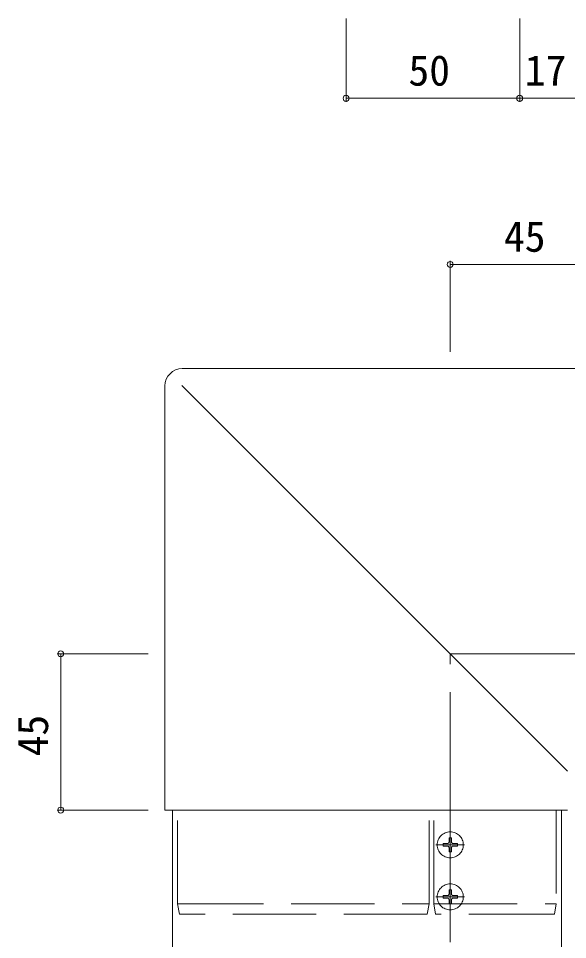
# Model space of a CAD drawing. Units: millimetres, scale not verified. Extents: x -990 to 990, y -1600 to 1603.
# Drawn here: x 18.4 to 176.5, y -962.9 to -697.6 of the extents above; entities that cross this region are included whole.
import ezdxf
from ezdxf.enums import TextEntityAlignment as Align

# ---------------------------------------------------------------- set-up
doc = ezdxf.new("R2010")
doc.units = ezdxf.units.MM
doc.header["$LTSCALE"] = 8
doc.linetypes.add('CHAIN2', pattern=[12, 9, -1, 1, -1])
doc.linetypes.add('DASHED3', pattern=[4, 3, -1])
for name, color, linetype, lineweight in [('0-2_YKK_ZWAK', 2, 'Continuous', 9), ('0-3_YKK_11', 4, 'DASHED3', 9), ('0-4_YKK_12', 3, 'Continuous', 9), ('0-6_YKK_D', 6, 'Continuous', 9)]:
    doc.layers.add(name, color=color, linetype=linetype, lineweight=lineweight)
doc.styles.add('ＭＳ ゴシック', font='')
doc.styles.get('ＭＳ ゴシック').set_extended_font_data('MS Gothic')

msp = doc.modelspace()

# ---------------------------------------------------------------- linework, layer by layer
at = {"layer": '0-2_YKK_ZWAK'}
for p, q in [((62.733, -1295.626), (62.733, -925.626)), ((62.733, -925.626), (174.733, -925.626)), ((174.733, -1295.626), (174.733, -925.626))]:
    msp.add_line(p, q, dxfattribs=at)
at = {"layer": '0-3_YKK_11', "linetype": 'Continuous'}
for p, q in [((187.733, -798.473), (65.573, -798.473)), ((65.573, -798.476), (65.573, -798.473)), ((60.58, -803.466), (60.58, -925.626)), ((60.58, -803.466), (60.583, -803.466)), ((65.466, -803.359), (176.516, -914.41)), ((60.583, -925.626), (60.58, -925.626)), ((176.516, -925.626), (60.583, -925.626)), ((176.519, -925.626), (176.516, -925.626))]:
    msp.add_line(p, q, dxfattribs=at)
at = {"layer": '0-3_YKK_11'}
for p, q in [((136.633, -952.626), (136.633, -925.626)), ((138.033, -952.626), (138.033, -925.626)), ((142.383, -933.576), (143.083, -933.576)), ((142.383, -933.576), (142.383, -934.776)), ((143.083, -933.576), (143.083, -934.776)), ((140.683, -935.276), (140.683, -935.976)), ((140.683, -935.276), (141.883, -935.276)), ((140.683, -935.976), (141.883, -935.976)), ((142.383, -936.476), (142.383, -937.676)), ((143.083, -936.476), (143.083, -937.676)), ((143.583, -935.276), (144.783, -935.276)), ((143.583, -935.976), (144.783, -935.976)), ((144.783, -935.276), (144.783, -935.976)), ((142.383, -937.676), (143.083, -937.676)), ((142.383, -948.576), (143.083, -948.576)), ((142.383, -948.576), (142.383, -949.776)), ((143.083, -948.576), (143.083, -949.776)), ((140.683, -950.276), (140.683, -950.976)), ((140.683, -950.276), (141.883, -950.276)), ((140.683, -950.976), (141.883, -950.976)), ((142.383, -951.476), (142.383, -952.676)), ((143.083, -951.476), (143.083, -952.676)), ((143.583, -950.276), (144.783, -950.276)), ((143.583, -950.976), (144.783, -950.976)), ((144.783, -950.276), (144.783, -950.976)), ((64.733, -955.626), (64.233, -952.627)), ((142.383, -952.676), (143.083, -952.676)), ((173.233, -952.626), (172.733, -955.626)), ((172.118, -955.626), (138.533, -955.626))]:
    msp.add_line(p, q, dxfattribs=at)
at = {"layer": '0-3_YKK_11', "linetype": 'CHAIN2'}
for p, q in [((142.733, -939.776), (142.733, -931.476)), ((138.583, -935.626), (146.883, -935.626)), ((142.733, -954.776), (142.733, -946.476)), ((138.583, -950.626), (146.883, -950.626))]:
    msp.add_line(p, q, dxfattribs=at)
at = {"layer": '0-3_YKK_11'}
for points in [[(64.233, -952.627), (64.233, -952.626), (64.233, -925.626)], [(173.233, -925.626), (173.233, -952.626), (173.233, -952.626)], [(64.233, -952.627), (64.233, -952.627), (64.234, -952.628), (64.234, -952.629), (64.234, -952.629), (64.235, -952.63), (64.236, -952.631), (64.237, -952.631), (64.238, -952.632), (64.239, -952.633), (64.24, -952.633), (64.241, -952.634), (64.243, -952.635), (64.244, -952.635), (64.246, -952.636), (64.248, -952.636), (64.25, -952.637), (64.252, -952.637), (64.254, -952.638), (64.256, -952.639), (64.259, -952.639), (64.261, -952.64), (64.264, -952.64), (64.266, -952.641), (64.269, -952.641), (64.272, -952.642), (64.275, -952.642), (64.278, -952.642), (64.281, -952.643), (64.285, -952.643), (64.288, -952.644), (64.292, -952.644), (64.295, -952.644), (64.299, -952.645), (64.303, -952.645), (64.307, -952.645), (64.311, -952.646), (64.315, -952.646), (64.32, -952.646), (64.324, -952.647)], [(64.324, -952.647), (64.328, -952.647), (64.333, -952.647), (64.338, -952.647), (64.343, -952.648), (64.347, -952.648), (64.352, -952.648), (64.358, -952.648), (64.363, -952.649), (64.368, -952.649), (64.373, -952.649), (64.379, -952.649), (64.384, -952.649), (64.39, -952.649), (64.396, -952.649), (64.402, -952.649), (64.407, -952.649), (64.413, -952.65), (64.419, -952.65), (64.426, -952.65), (64.432, -952.65), (64.438, -952.65), (64.445, -952.65), (64.451, -952.65), (64.458, -952.65), (64.464, -952.65), (64.471, -952.649), (64.478, -952.649), (64.485, -952.649), (64.492, -952.649), (64.499, -952.649), (64.506, -952.649), (64.513, -952.649), (64.52, -952.649), (64.528, -952.648), (64.535, -952.648), (64.542, -952.648), (64.55, -952.648), (64.557, -952.648), (64.565, -952.647)], [(64.565, -952.647), (64.573, -952.647), (64.581, -952.647), (64.588, -952.647), (64.596, -952.646), (64.604, -952.646), (64.612, -952.646), (64.62, -952.645), (64.628, -952.645), (64.636, -952.645), (64.645, -952.644), (64.653, -952.644), (64.661, -952.644), (64.669, -952.643), (64.678, -952.643), (64.686, -952.642), (64.695, -952.642), (64.703, -952.642), (64.712, -952.641), (64.72, -952.641), (64.729, -952.64), (64.737, -952.64), (64.746, -952.639), (64.755, -952.639), (64.764, -952.638), (64.772, -952.637), (64.781, -952.637), (64.79, -952.636), (64.799, -952.636), (64.808, -952.635), (64.817, -952.635), (64.825, -952.634), (64.834, -952.633), (64.843, -952.633), (64.852, -952.632), (64.861, -952.631), (64.87, -952.631), (64.879, -952.63), (64.888, -952.629), (64.897, -952.629)], [(64.897, -952.629), (64.906, -952.628), (64.915, -952.627), (64.925, -952.627)], [(64.926, -952.626), (64.926, -952.626), (64.926, -952.626), (64.926, -952.626), (64.926, -952.626), (64.925, -952.626), (64.925, -952.626), (64.925, -952.627), (64.925, -952.627), (64.925, -952.627)], [(64.934, -952.626), (64.934, -952.626), (64.934, -952.626), (64.933, -952.626), (64.933, -952.626), (64.933, -952.626), (64.933, -952.626), (64.933, -952.626), (64.932, -952.626), (64.932, -952.626), (64.932, -952.626), (64.932, -952.626), (64.932, -952.626), (64.931, -952.626), (64.931, -952.626), (64.931, -952.626), (64.931, -952.626), (64.931, -952.626), (64.93, -952.626), (64.93, -952.626), (64.93, -952.626), (64.93, -952.626), (64.93, -952.626), (64.929, -952.626), (64.929, -952.626), (64.929, -952.626), (64.929, -952.626), (64.929, -952.626), (64.929, -952.626), (64.928, -952.626), (64.928, -952.626), (64.928, -952.626), (64.928, -952.626), (64.928, -952.626), (64.927, -952.626), (64.927, -952.626), (64.927, -952.626), (64.927, -952.626), (64.927, -952.626), (64.926, -952.626)], [(64.934, -952.626), (136.633, -952.626), (136.133, -955.626), (65.425, -955.626)], [(138.533, -955.626), (138.033, -952.626), (172.61, -952.626)], [(172.611, -952.626), (172.611, -952.626), (172.611, -952.626), (172.611, -952.626), (172.61, -952.626), (172.61, -952.626), (172.61, -952.626), (172.61, -952.626), (172.61, -952.626), (172.61, -952.626)], [(172.618, -952.626), (172.618, -952.626), (172.618, -952.626), (172.617, -952.626), (172.617, -952.626), (172.617, -952.626), (172.617, -952.626), (172.617, -952.626), (172.617, -952.626), (172.616, -952.626), (172.616, -952.626), (172.616, -952.626), (172.616, -952.626), (172.616, -952.626), (172.616, -952.626), (172.615, -952.626), (172.615, -952.626), (172.615, -952.626), (172.615, -952.626), (172.615, -952.626), (172.614, -952.626), (172.614, -952.626), (172.614, -952.626), (172.614, -952.626), (172.614, -952.626), (172.614, -952.626), (172.613, -952.626), (172.613, -952.626), (172.613, -952.626), (172.613, -952.626), (172.613, -952.626), (172.613, -952.626), (172.612, -952.626), (172.612, -952.626), (172.612, -952.626), (172.612, -952.626), (172.612, -952.626), (172.611, -952.626), (172.611, -952.626), (172.611, -952.626)], [(172.618, -952.626), (172.63, -952.627), (172.642, -952.628), (172.654, -952.629), (172.666, -952.63), (172.677, -952.631), (172.689, -952.631), (172.701, -952.632), (172.712, -952.633), (172.724, -952.634), (172.735, -952.634), (172.747, -952.635), (172.758, -952.636), (172.769, -952.636), (172.781, -952.637), (172.792, -952.637), (172.803, -952.638), (172.814, -952.639), (172.825, -952.639), (172.836, -952.64), (172.846, -952.64), (172.857, -952.641), (172.867, -952.641), (172.878, -952.642), (172.888, -952.642), (172.898, -952.642), (172.909, -952.643), (172.919, -952.643), (172.929, -952.643), (172.938, -952.644), (172.948, -952.644), (172.958, -952.644), (172.967, -952.644), (172.976, -952.645), (172.986, -952.645), (172.995, -952.645), (173.004, -952.645), (173.012, -952.645), (173.021, -952.645), (173.03, -952.645)], [(173.03, -952.645), (173.038, -952.646), (173.046, -952.646), (173.054, -952.646), (173.062, -952.646), (173.07, -952.646), (173.078, -952.645), (173.085, -952.645), (173.092, -952.645), (173.099, -952.645), (173.106, -952.645), (173.113, -952.645), (173.12, -952.645), (173.126, -952.644), (173.132, -952.644), (173.138, -952.644), (173.144, -952.644), (173.15, -952.643), (173.156, -952.643), (173.161, -952.643), (173.166, -952.642), (173.171, -952.642), (173.176, -952.642), (173.181, -952.641), (173.185, -952.641), (173.189, -952.64), (173.193, -952.64), (173.197, -952.639), (173.201, -952.639), (173.204, -952.638), (173.208, -952.637), (173.211, -952.637), (173.214, -952.636), (173.216, -952.636), (173.219, -952.635), (173.221, -952.634), (173.223, -952.634), (173.225, -952.633), (173.227, -952.632), (173.228, -952.631)], [(173.228, -952.631), (173.23, -952.631), (173.231, -952.63), (173.232, -952.629), (173.232, -952.628), (173.233, -952.627), (173.233, -952.626)], [(64.734, -955.626), (64.733, -955.626), (64.733, -955.626), (64.733, -955.626)], [(64.835, -955.626), (64.83, -955.626), (64.826, -955.626), (64.821, -955.626), (64.817, -955.626), (64.813, -955.626), (64.809, -955.626), (64.805, -955.626), (64.801, -955.626), (64.797, -955.626), (64.793, -955.626), (64.789, -955.626), (64.786, -955.626), (64.783, -955.626), (64.779, -955.626), (64.776, -955.626), (64.773, -955.626), (64.77, -955.626), (64.767, -955.626), (64.764, -955.626), (64.762, -955.626), (64.759, -955.626), (64.757, -955.626), (64.755, -955.626), (64.752, -955.626), (64.75, -955.626), (64.748, -955.626), (64.747, -955.626), (64.745, -955.626), (64.743, -955.626), (64.742, -955.626), (64.74, -955.626), (64.739, -955.626), (64.738, -955.626), (64.737, -955.626), (64.736, -955.626), (64.735, -955.626), (64.735, -955.626), (64.734, -955.626), (64.734, -955.626)], [(65.086, -955.626), (65.078, -955.626), (65.07, -955.626), (65.063, -955.626), (65.055, -955.626), (65.047, -955.626), (65.04, -955.626), (65.032, -955.626), (65.025, -955.626), (65.017, -955.626), (65.01, -955.626), (65.003, -955.626), (64.996, -955.626), (64.989, -955.626), (64.982, -955.626), (64.975, -955.626), (64.968, -955.626), (64.961, -955.626), (64.954, -955.626), (64.948, -955.626), (64.941, -955.626), (64.935, -955.626), (64.928, -955.626), (64.922, -955.626), (64.916, -955.626), (64.91, -955.626), (64.904, -955.626), (64.898, -955.626), (64.892, -955.626), (64.887, -955.626), (64.881, -955.626), (64.875, -955.626), (64.87, -955.626), (64.865, -955.626), (64.859, -955.626), (64.854, -955.626), (64.849, -955.626), (64.844, -955.626), (64.84, -955.626), (64.835, -955.626)], [(65.425, -955.626), (65.416, -955.626), (65.407, -955.626), (65.397, -955.626), (65.388, -955.626), (65.379, -955.626), (65.37, -955.626), (65.361, -955.626), (65.352, -955.626), (65.343, -955.626), (65.334, -955.626), (65.325, -955.626), (65.316, -955.626), (65.307, -955.626), (65.298, -955.626), (65.289, -955.626), (65.281, -955.626), (65.272, -955.626), (65.263, -955.626), (65.254, -955.626), (65.245, -955.626), (65.237, -955.626), (65.228, -955.626), (65.219, -955.626), (65.211, -955.626), (65.202, -955.626), (65.194, -955.626), (65.185, -955.626), (65.177, -955.626), (65.168, -955.626), (65.16, -955.626), (65.151, -955.626), (65.143, -955.626), (65.135, -955.626), (65.126, -955.626), (65.118, -955.626), (65.11, -955.626), (65.102, -955.626), (65.094, -955.626), (65.086, -955.626)], [(172.189, -955.626), (172.178, -955.626), (172.166, -955.626), (172.154, -955.626), (172.142, -955.626), (172.13, -955.626), (172.118, -955.626)], [(172.581, -955.626), (172.573, -955.626), (172.566, -955.626), (172.558, -955.626), (172.549, -955.626), (172.541, -955.626), (172.533, -955.626), (172.524, -955.626), (172.516, -955.626), (172.507, -955.626), (172.498, -955.626), (172.489, -955.626), (172.479, -955.626), (172.47, -955.626), (172.46, -955.626), (172.451, -955.626), (172.441, -955.626), (172.431, -955.626), (172.421, -955.626), (172.411, -955.626), (172.401, -955.626), (172.39, -955.626), (172.38, -955.626), (172.369, -955.626), (172.359, -955.626), (172.348, -955.626), (172.337, -955.626), (172.326, -955.626), (172.315, -955.626), (172.304, -955.626), (172.293, -955.626), (172.282, -955.626), (172.27, -955.626), (172.259, -955.626), (172.248, -955.626), (172.236, -955.626), (172.224, -955.626), (172.213, -955.626), (172.201, -955.626), (172.189, -955.626)], [(172.733, -955.626), (172.733, -955.626), (172.733, -955.626), (172.732, -955.626), (172.731, -955.626), (172.73, -955.626), (172.729, -955.626), (172.728, -955.626), (172.726, -955.626), (172.724, -955.626), (172.722, -955.626), (172.72, -955.626), (172.718, -955.626), (172.715, -955.626), (172.713, -955.626), (172.71, -955.626), (172.706, -955.626), (172.703, -955.626), (172.699, -955.626), (172.696, -955.626), (172.692, -955.626), (172.687, -955.626), (172.683, -955.626), (172.679, -955.626), (172.674, -955.626), (172.669, -955.626), (172.664, -955.626), (172.659, -955.626), (172.653, -955.626), (172.647, -955.626), (172.642, -955.626), (172.636, -955.626), (172.629, -955.626), (172.623, -955.626), (172.616, -955.626), (172.61, -955.626), (172.603, -955.626), (172.596, -955.626), (172.588, -955.626), (172.581, -955.626)]]:
    msp.add_lwpolyline(points, dxfattribs=at)
for centre in [(142.733, -935.626), (142.733, -950.626)]:
    msp.add_circle(centre, 3.75, dxfattribs=at)
for centre, start, end in [((141.883, -934.776), 270, 0), ((141.883, -936.476), 0, 90), ((143.583, -934.776), 180, 270), ((143.583, -936.476), 90, 180), ((141.883, -949.776), 270, 0), ((141.883, -951.476), 0, 90), ((143.583, -949.776), 180, 270), ((143.583, -951.476), 90, 180)]:
    msp.add_arc(centre, 0.5, start, end, dxfattribs=at)
at = {"layer": '0-3_YKK_11', "linetype": 'Continuous'}
msp.add_ellipse((65.586, -803.479), major_axis=(3.541, -3.541), ratio=0.998505, start_param=2.358058, end_param=3.9251274, dxfattribs=at)
at = {"layer": '0-4_YKK_12', "linetype": 'CHAIN2'}
for p, q in [((142.733, -1443.626), (142.733, -880.626)), ((142.733, -880.626), (605.733, -880.626))]:
    msp.add_line(p, q, dxfattribs=at)
at = {"layer": '0-6_YKK_D'}
for p, q in [((112.733, -697.626), (112.733, -721.626)), ((162.733, -697.626), (162.733, -721.626)), ((162.733, -697.626), (162.733, -721.626)), ((162.733, -720.626), (112.733, -720.626)), ((162.733, -720.626), (179.733, -720.626)), ((142.733, -793.626), (142.733, -767.473)), ((142.733, -768.473), (187.733, -768.473)), ((55.733, -880.626), (29.58, -880.626)), ((30.58, -880.626), (30.58, -925.626)), ((55.733, -925.626), (29.58, -925.626))]:
    msp.add_line(p, q, dxfattribs=at)
for centre in [(112.733, -720.626), (162.733, -720.626), (162.733, -720.626), (142.733, -768.473), (30.58, -880.626), (30.58, -925.626)]:
    msp.add_circle(centre, 0.85, dxfattribs=at)

# ---------------------------------------------------------------- texts
at = {"layer": '0-6_YKK_D', "style": 'ＭＳ ゴシック'}
for s, p in [('50', (130.693, -719.626)), ('17', (164.193, -719.626)), ('45', (158.193, -767.473))]:
    msp.add_text(s, height=8.798, dxfattribs=at).set_placement(p, align=Align.BOTTOM_LEFT)
msp.add_text('45', height=8.798, rotation=90, dxfattribs=at).set_placement((29.58, -910.166), align=Align.BOTTOM_LEFT)

doc.saveas('drawing.dxf')
